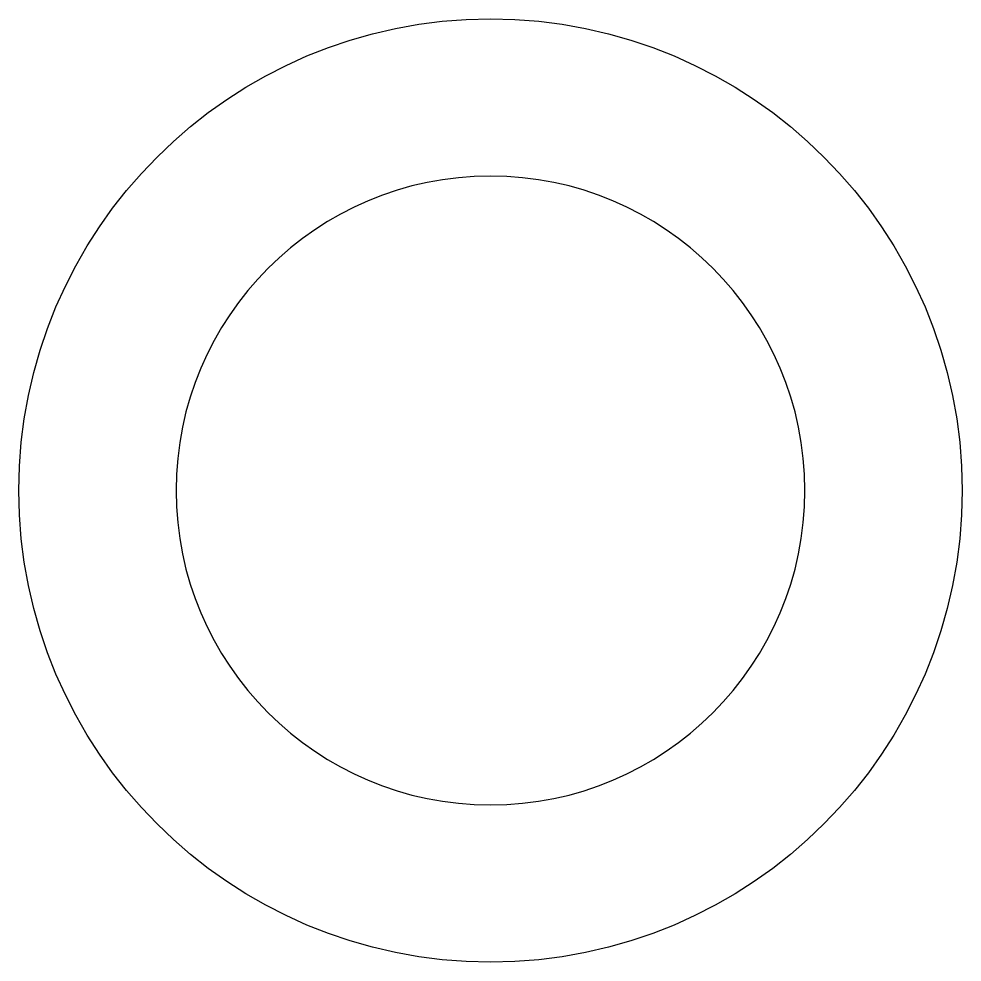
# Model space of a CAD drawing. Header units: millimetres. Extents: x 502.9 to 532.9, y 305.7 to 335.7.
import ezdxf

# ---------------------------------------------------------------- set-up
doc = ezdxf.new("R2010")
doc.units = ezdxf.units.MM
doc.header["$MEASUREMENT"] = 0

msp = doc.modelspace()

# ---------------------------------------------------------------- linework, layer by layer
for centre in [(517.859, 320.733, 86.401), (517.859, 320.733, 51.401)]:
    msp.add_circle(centre, 15)
at = {"extrusion": (0, 0, -1)}
msp.add_circle((-517.859, 320.733, -16.401), 10, dxfattribs=at)

doc.saveas('drawing.dxf')
